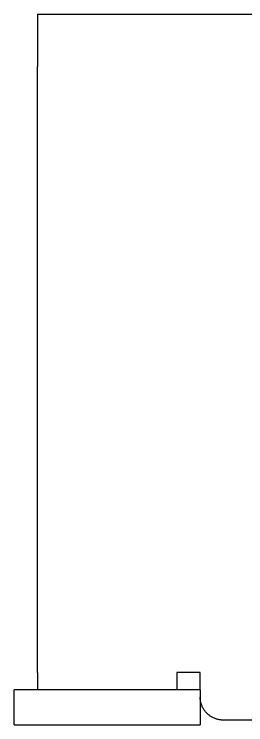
# Model space of a CAD drawing. Header units: millimetres. Extents: x 181 to 381, y 0 to 208.
# Drawn here: x 311.53 to 321.49, y 0 to 30.52 of the extents above; entities that cross this region are included whole.
import ezdxf

# ---------------------------------------------------------------- set-up
doc = ezdxf.new("R2010")
doc.units = ezdxf.units.MM
doc.layers.add('Make2D$可见线$曲线', color=7, linetype='Continuous', true_color=0x000000)

msp = doc.modelspace()

# ---------------------------------------------------------------- linework, layer by layer
at = {"layer": 'Make2D$可见线$曲线', "color": 18, "lineweight": -3, "true_color": 0x000000}
for points, weights, degree in [([(312.527, 30.521), (312.527, 30.521), (312.527, 28.271)], [1, 0.707106966282, 1], 2), ([(320.527, 0.2), (319.956, 0.2), (319.544, 0.597), (319.527, 1.171)], [1, 0.808796165142, 0.804822202264, 0.988078111364], 3)]:
    msp.add_rational_spline(points, weights, degree=degree, dxfattribs=at)
for points in [[(312.527, 30.521), (346.035, 30.52), (379.543, 30.52)], [(312.527, 2.25), (312.527, 15.26), (312.527, 28.271)], [(319.527, 2.25), (319.027, 2.25), (318.527, 2.25)], [(319.527, 1.5), (319.527, 1.875), (319.527, 2.25)], [(311.526, 0), (311.526, 0.75), (311.526, 1.5)], [(319.527, 1.5), (319.527, 0.75), (319.527, 0)], [(371.543, 0.2), (346.035, 0.2), (320.527, 0.2)]]:
    msp.add_open_spline(points, degree=2, dxfattribs=at)
for points, knots in [([(312.527, 2.25), (312.527, 2.151), (312.527, 2.055), (312.527, 1.871), (312.527, 1.79), (312.527, 1.58), (312.527, 1.5), (312.527, 1.5)], [-1.197087, -1.197087, -1.197087, -1.197087, -0.897815, -0.897815, -0.598543, -0.598543, 0, 0, 0, 0]), ([(318.527, 2.25), (318.527, 2.052), (318.527, 1.86), (318.527, 1.65), (318.527, 1.595), (318.527, 1.519), (318.527, 1.5), (318.527, 1.5)], [0, 0, 0, 0, 0.598497, 0.598497, 0.897746, 0.897746, 1.196995, 1.196995, 1.196995, 1.196995]), ([(318.384, 1.5), (318.053, 1.5), (317.674, 1.5), (317.233, 1.5), (317.217, 1.5), (317.188, 1.5), (317.145, 1.5), (317.042, 1.5), (316.835, 1.5), (316.413, 1.5), (316.038, 1.5), (315.654, 1.5), (315.524, 1.5), (315.268, 1.5), (314.887, 1.5), (314.513, 1.5), (314.236, 1.5), (314.209, 1.5), (314.152, 1.5), (314.066, 1.5), (313.871, 1.5), (313.494, 1.5), (313.195, 1.5), (312.958, 1.5), (312.915, 1.5), (312.827, 1.5), (312.698, 1.5), (312.418, 1.5), (312.213, 1.5), (312.084, 1.5), (312.076, 1.5), (312.06, 1.5), (312.036, 1.5), (311.982, 1.5), (311.882, 1.5), (311.712, 1.5), (311.617, 1.5), (311.557, 1.5), (311.542, 1.5), (311.529, 1.5), (311.526, 1.5), (311.526, 1.5)], [0, 0, 0, 0, 1.479001, 1.479001, 1.52522, 1.52522, 1.571439, 1.663876, 1.848752, 2.218502, 2.958003, 2.958003, 3.327753, 3.327753, 3.697503, 4.437004, 4.437004, 4.529442, 4.529442, 4.621879, 4.806754, 5.176505, 5.916005, 5.916005, 6.10088, 6.10088, 6.285756, 6.655506, 7.395007, 7.395007, 7.441225, 7.441225, 7.487444, 7.579882, 7.764757, 8.134507, 8.874008, 8.874008, 9.243758, 9.243758, 9.486358, 9.486358, 9.486358, 9.486358]), ([(319.527, 1.5), (319.527, 1.5), (319.521, 1.5), (319.464, 1.5), (319.341, 1.5), (319.125, 1.5), (319.113, 1.5), (319.088, 1.5), (319.05, 1.5), (318.957, 1.5), (318.75, 1.5), (318.54, 1.5), (318.384, 1.5)], [2.358492, 2.358492, 2.358492, 2.358492, 2.730163, 2.730163, 4.095244, 4.095244, 4.180562, 4.180562, 4.26588, 4.436515, 4.777785, 5.460326, 5.460326, 5.460326, 5.460326]), ([(311.526, 0), (311.526, 0), (311.529, 0), (311.542, 0), (311.557, 0), (311.617, 0), (311.681, 0), (311.809, 0), (311.858, 0), (311.939, 0), (311.968, 0), (312.013, 0), (312.028, 0), (312.052, 0), (312.06, 0), (312.076, 0), (312.084, 0), (312.213, 0), (312.35, 0), (312.578, 0), (312.658, 0), (312.784, 0), (312.827, 0), (312.893, 0), (312.915, 0), (312.96, 0), (312.982, 0), (313.195, 0), (313.394, 0), (313.709, 0), (313.817, 0), (313.983, 0), (314.038, 0), (314.123, 0), (314.152, 0), (314.195, 0), (314.209, 0), (314.238, 0), (314.251, 0), (314.513, 0), (314.762, 0), (315.141, 0), (315.268, 0), (315.524, 0), (315.654, 0), (316.038, 0), (316.288, 0), (316.654, 0), (316.775, 0), (316.953, 0), (317.012, 0), (317.101, 0), (317.13, 0), (317.174, 0), (317.188, 0), (317.217, 0), (317.233, 0), (317.674, 0), (318.053, 0), (318.384, 0)], [-9.481331, -9.481331, -9.481331, -9.481331, -9.238859, -9.238859, -8.869305, -8.869305, -8.130196, -8.130196, -7.760642, -7.760642, -7.575865, -7.575865, -7.483476, -7.483476, -7.437282, -7.437282, -7.391087, -7.391087, -6.651979, -6.651979, -6.282424, -6.282424, -6.097647, -6.097647, -6.005258, -6.005258, -5.91287, -5.91287, -5.173761, -5.173761, -4.804207, -4.804207, -4.61943, -4.61943, -4.527041, -4.527041, -4.480847, -4.480847, -4.434652, -4.434652, -3.695544, -3.695544, -3.325989, -3.325989, -2.956435, -2.956435, -2.217326, -2.217326, -1.847772, -1.847772, -1.662995, -1.662995, -1.570606, -1.570606, -1.524412, -1.524412, -1.478217, -1.478217, 0, 0, 0, 0]), ([(318.384, 0), (318.54, 0), (318.68, 0), (318.868, 0), (318.927, 0), (319.01, 0), (319.037, 0), (319.076, 0), (319.088, 0), (319.107, 0), (319.113, 0), (319.125, 0), (319.131, 0), (319.341, 0), (319.464, 0), (319.521, 0), (319.527, 0), (319.527, 0)], [0, 0, 0, 0, 0.682362, 0.682362, 1.023544, 1.023544, 1.194134, 1.194134, 1.27943, 1.27943, 1.322077, 1.322077, 1.364725, 1.364725, 2.72945, 2.72945, 3.101023, 3.101023, 3.101023, 3.101023])]:
    msp.add_open_spline(points, degree=3, knots=knots, dxfattribs=at)

doc.saveas('drawing.dxf')
